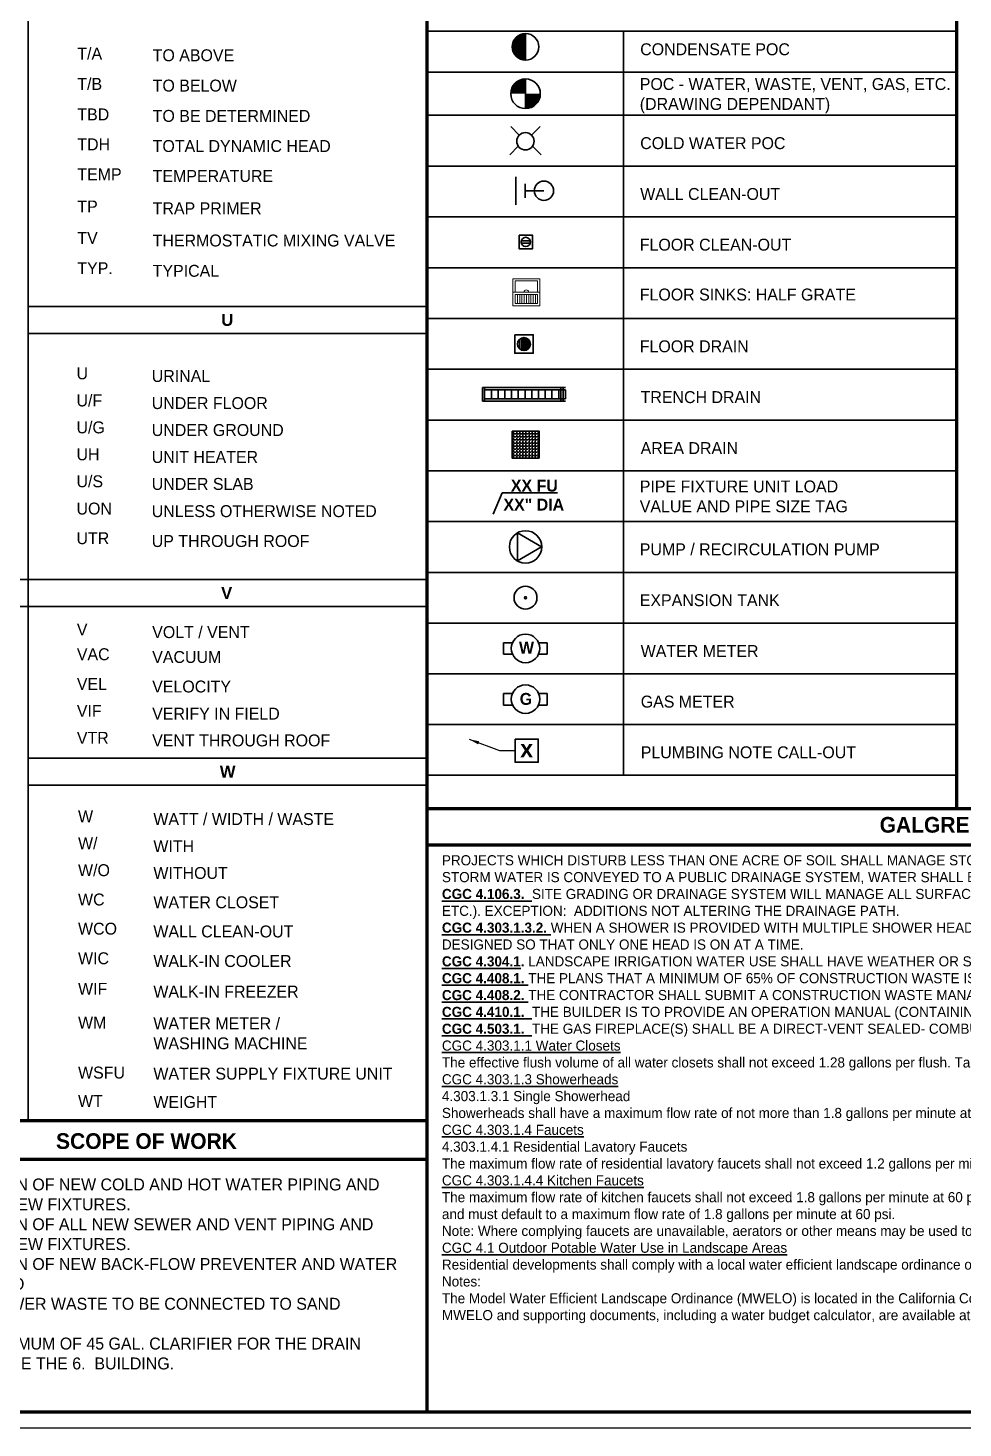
# Model space of a CAD drawing. Header units: inches. Extents: x 2025 to 34930, y -6955 to 4650.
# Drawn here: x 5396 to 5813, y -1678 to -1054 of the extents above; entities that cross this region are included whole.
import ezdxf

# ---------------------------------------------------------------- set-up
doc = ezdxf.new("R2010")
doc.units = ezdxf.units.IN
doc.header["$MEASUREMENT"] = 0
doc.layers.get('DEFPOINTS').update_dxf_attribs({"color": 104})
doc.layers.add('ARCH-BLOCK', color=8, linetype='Continuous', lineweight=0)
doc.layers.add('PDF-TEXT', color=7, linetype='Continuous', lineweight=35)
doc.styles.add('Century Gothic', font='GOTHIC.TTF', dxfattribs={"height": 5.3125})
doc.styles.add('Century Gothic_B', font='GOTHICB.TTF', dxfattribs={"height": 6.659722222222221})
doc.styles.get("Standard").update_dxf_attribs({"font": 'arial.ttf'})
doc.dimstyles.get("Standard").update_dxf_attribs({"dimtxt": 0.18, "dimasz": 0.18, "dimexe": 0.18, "dimexo": 0.0625, "dimgap": 0.09, "dimtad": 0, "dimtih": 1, "dimtoh": 1, "dimdec": 4, "dimzin": 0, "dimdsep": 46, "dimtxsty": 'Standard', "dimcen": 0.09, "dimadec": 0, "dimazin": 0, "dimtfac": 1, "dimtdec": 4, "dimtofl": 0, "dimtmove": 0, "dimatfit": 3, "dimfxl": 1, "dimtolj": 1, "dimtzin": 0, "dimarcsym": 0})

# ---------------------------------------------------------------- blocks, each defined once
blk = doc.blocks.new('P-SAN-FD')
h = blk.add_hatch()
h.set_pattern_fill('LINE', color=9, scale=4.400246442237192, angle=90.00000000000001)
h.set_pattern_definition([(90, (2479410997.342966, -645865210.1715926), (-13.97078245410309, -3.102136870514878e-15), [])])
h.paths.add_polyline_path([(1.192092895507812e-06, 51.25046396255493, 1), (1.192092895507812e-06, -51.25046443939209, 1)])
at = {"color": 0}
blk.add_lwpolyline([(-74.80884384264797, 75.00849977153912), (-74.82461982186459, -74.99172951028011), (74.80882390537006, -75.00873021092879), (74.82460036142383, 74.99149942851831)], close=True, dxfattribs=at)
at = {"color": 252}
blk.add_circle((1.192092895507812e-06, -2.384185791015625e-07), 53.01056281526817, dxfattribs=at)
at = {"color": 0}
blk.add_circle((1.192092895507812e-06, -2.384185791015625e-07), 51.2504642383733, dxfattribs=at)
blk = doc.blocks.new('A$C8b07f424')
blk.add_lwpolyline([(-3.000045009142923, -2.992641893881228), (2.999964186052239, -2.992699271144375), (3.000071954902523, 2.992638506639196), (-2.999937254582619, 2.992695902972628)], close=True)
at = {"color": 7}
blk.add_lwpolyline([(1.9999955997082, 0.4963181350540253), (-1.9999955997082, 0.4963181350540253), (-1.9999955997082, -0.4963181350540253), (1.9999955997082, -0.4963181350540253)], close=True, dxfattribs=at)
blk.add_circle((0, 0), 2.060658654419967, dxfattribs=at)
blk = doc.blocks.new('*U234')
for p, q in [((0, 0), (0, -150)), ((25, 0), (0, 0)), ((25, 0), (99.99999999998545, 0)), ((25, 0), (25, -150)), ((99.9999999999854, 0), (174.9999999999708, 0)), ((174.9999999999708, 0), (249.9999999999563, 0)), ((249.9999999999562, 0), (324.9999999999417, 0)), ((324.9999999999416, 0), (399.9999999999271, 0)), ((399.9999999999271, 0), (474.9999999999125, 0)), ((474.9999999999125, 0), (549.9999999998979, 0)), ((549.9999999998978, 0), (624.9999999998832, 0)), ((624.9999999998832, 0), (699.9999999998687, 0)), ((699.9999999998687, 0), (774.9999999998541, 0)), ((774.9999999998541, 0), (849.9999999998396, 0)), ((874.9999999999773, 0), (799.9999999999918, 0)), ((849.9999999998395, 0), (924.9999999998249, 0)), ((874.9999999999773, 0), (874.9999999999773, -150)), ((874.9999999999773, 0), (899.9999999999773, 0)), ((899.9999999999773, 0), (899.9999999999773, -150)), ((25, -150), (0, -150)), ((25, -25), (99.99999999998545, -25)), ((99.99999999998522, -125), (25, -125)), ((99.99999999998522, -150), (25, -150)), ((99.99999999998545, -25), (99.99999999998569, -125)), ((99.9999999999854, -25), (174.9999999999708, -25)), ((174.9999999999706, -125), (99.9999999999854, -125)), ((174.9999999999706, -150), (99.9999999999854, -150)), ((174.9999999999708, -25), (174.9999999999711, -125)), ((174.9999999999708, -25), (249.9999999999563, -25)), ((249.999999999956, -125), (174.9999999999708, -125)), ((249.999999999956, -150), (174.9999999999708, -150)), ((249.9999999999563, -25), (249.9999999999565, -125)), ((249.9999999999562, -25), (324.9999999999417, -25)), ((324.9999999999415, -125), (249.9999999999562, -125)), ((324.9999999999415, -150), (249.9999999999562, -150)), ((324.9999999999417, -25), (324.9999999999419, -125)), ((324.9999999999416, -25), (399.9999999999271, -25)), ((399.9999999999268, -125), (324.9999999999416, -125)), ((399.9999999999268, -150), (324.9999999999416, -150)), ((399.9999999999271, -25), (399.9999999999273, -125)), ((399.9999999999271, -25), (474.9999999999125, -25)), ((474.9999999999123, -125), (399.9999999999271, -125)), ((474.9999999999123, -150), (399.9999999999271, -150)), ((474.9999999999125, -25), (474.9999999999127, -125)), ((474.9999999999125, -25), (549.9999999998979, -25)), ((549.9999999998977, -125), (474.9999999999125, -125)), ((549.9999999998977, -150), (474.9999999999125, -150)), ((549.9999999998979, -25), (549.9999999998981, -125)), ((549.9999999998978, -25), (624.9999999998832, -25)), ((624.999999999883, -125), (549.9999999998978, -125)), ((624.999999999883, -150), (549.9999999998978, -150)), ((624.9999999998832, -25), (624.9999999998835, -125)), ((624.9999999998832, -25), (699.9999999998687, -25)), ((699.9999999998685, -125), (624.9999999998832, -125)), ((699.9999999998685, -150), (624.9999999998832, -150)), ((699.9999999998687, -25), (699.9999999998689, -125)), ((699.9999999998687, -25), (774.9999999998541, -25)), ((774.9999999998539, -125), (699.9999999998687, -125)), ((774.9999999998539, -150), (699.9999999998687, -150)), ((774.9999999998541, -25), (774.9999999998544, -125)), ((774.9999999998541, -25), (849.9999999998396, -25)), ((849.9999999998394, -125), (774.9999999998541, -125)), ((849.9999999998394, -150), (774.9999999998541, -150)), ((874.9999999999773, -25), (799.9999999999918, -25)), ((799.9999999999918, -125), (874.9999999999773, -125)), ((799.9999999999918, -150), (874.9999999999773, -150)), ((849.9999999998396, -25), (849.9999999998398, -125)), ((849.9999999998395, -25), (924.9999999998249, -25)), ((924.9999999998247, -125), (849.9999999998395, -125)), ((924.9999999998247, -150), (849.9999999998395, -150)), ((874.9999999999773, -150), (899.9999999999773, -150)), ((924.9999999998249, -25), (924.9999999998251, -125))]:
    blk.add_line(p, q)
blk = doc.blocks.new('FG12$W65C')
h = blk.add_hatch()
h.set_pattern_fill('ANGLE', color=9, scale=5)
h.set_pattern_definition([(0, (-80419.53501496329, -25938.33385870166), (0, 1.375), [1, -0.375]), (90, (-80419.53501496329, -25938.33385870166), (-1.375, 8.419446744138055e-17), [1, -0.375])])
h.paths.add_polyline_path([(-6, 6), (6, 6), (6, -6), (-6, -6)])
blk.add_lwpolyline([(-6, 6), (6, 6), (6, -6), (-6, -6)], close=True)
blk = doc.blocks.new('BFY327$1')
at = {"layer": 'ARCH-BLOCK'}
for p, q in [((75919.27017553669, 27067.18333596234), (75907.27016724879, 27067.18333596234)), ((75907.27016724879, 27067.18333596234), (75907.27016724879, 27055.18332767444)), ((75918.31017487365, 27066.22333529931), (75908.28350128199, 27066.22333529931)), ((75908.28350128199, 27066.22333529931), (75908.28350128199, 27061.20999850347)), ((75918.31017487365, 27061.20999850347), (75918.31017487365, 27066.22333529931)), ((75919.27017553669, 27055.18332767444), (75919.27017553669, 27067.18333596234)), ((75908.28350128199, 27061.20999850347), (75907.27016724879, 27061.20999850347)), ((75908.28350128199, 27061.20999850347), (75918.31017487365, 27061.20999850347)), ((75918.31017487365, 27060.19666447028), (75908.28350128199, 27060.19666447028)), ((75908.28350128199, 27060.19666447028), (75908.28350128199, 27056.19666170764)), ((75908.28350128199, 27056.19666170764), (75918.31017487365, 27056.19666170764)), ((75909.2968353152, 27060.19666447028), (75909.2968353152, 27056.19666170764)), ((75910.31016934839, 27060.19666447028), (75910.31016934839, 27056.19666170764)), ((75911.27017001143, 27060.19666447028), (75911.27017001143, 27056.19666170764)), ((75912.28350404462, 27060.19666447028), (75912.28350404462, 27056.19666170764)), ((75913.29683807782, 27060.19666447028), (75913.29683807782, 27056.19666170764)), ((75914.31017211103, 27060.19666447028), (75914.31017211103, 27056.19666170764)), ((75915.27017277405, 27060.19666447028), (75915.27017277405, 27056.19666170764)), ((75916.28350680726, 27060.19666447028), (75916.28350680726, 27056.19666170764)), ((75917.29684084046, 27060.19666447028), (75917.29684084046, 27056.19666170764)), ((75919.27017553669, 27061.20999850347), (75918.31017487365, 27061.20999850347)), ((75918.31017487365, 27056.19666170764), (75918.31017487365, 27060.19666447028)), ((75907.27016724879, 27055.18332767444), (75919.27017553669, 27055.18332767444))]:
    blk.add_line(p, q, dxfattribs=at)
blk.add_arc((75913.27017139274, 27061.20999850347), 0.9866673481155885, 0, 180, dxfattribs=at)
blk = doc.blocks.new('A$Cb49b8052')
for p, q in [((-6, 3), (-6, -3)), ((-4, 1.5), (-4, -1.5)), ((-4, 0), (0, 0))]:
    blk.add_line(p, q)

msp = doc.modelspace()

# ---------------------------------------------------------------- hatches: boundary and pattern name
at = {"layer": 'PDF-TEXT', "transparency": 33554559}
for points in [[(5618.129498670105, -1083.701358216887), (5618.129498670105, -1077.085425155259), (5617.074784703836, -1077.181308243169), (5616.068012281392, -1077.421015962776), (5615.109181402867, -1077.804548314212), (5614.198292068259, -1078.331905297349), (5613.431227365473, -1079.003086912304), (5612.760045750517, -1079.818093159003), (5612.232688767383, -1080.681040949617), (5611.801214871992, -1081.639871828189), (5611.561507152426, -1082.646644250581), (5611.513565608509, -1083.701358216887)], [(5624.697490187778, -1083.701358216887), (5618.129498670105, -1083.701358216887), (5618.129498670105, -1089.981700471046), (5620.143043514981, -1089.981700471046), (5621.101874393419, -1089.59816811969), (5622.012763728027, -1089.022869592602), (5622.7798284309, -1088.351687977602), (5623.451010045776, -1087.584623274859), (5623.978367028991, -1086.721675484205), (5624.409840924302, -1085.762844605637), (5624.649548643866, -1084.708130639368)], [(5618.129498670105, -1089.981700471046), (5618.129498670105, -1090.317291278565), (5619.136271092537, -1090.22140819074), (5620.143043514981, -1089.981700471046)]]:
    msp.add_hatch(color=256, dxfattribs=at).paths.add_polyline_path(points)

# ---------------------------------------------------------------- linework, layer by layer
at = {"layer": 'DEFPOINTS'}
msp.add_lwpolyline([(5035.233260228108, -596.7382727297991), (6503.809005252229, -596.7382727297991), (6503.809005252229, -1677.811463002878), (5035.233260228108, -1677.811463002878)], close=True, dxfattribs=at)
at = {"layer": 'PDF-TEXT', "color": 42, "lineweight": 100}
for p, q in [((5574.358869066731, -1670.614045092942), (5574.358869066724, -602.5042973444142)), ((5810.428427336034, -1402.164601918546), (5810.428427336039, -602.5042973444129)), ((6496.314699289011, -1402.164601918556), (5574.358869066717, -1402.164601918543)), ((6496.314699289011, -1418.247893401932), (5574.358869066717, -1418.247893401918)), ((5574.358869066728, -1541.084485825821), (5041.907790492401, -1541.084485825821)), ((5041.907790492405, -1558.076181098317), (5574.358869066719, -1558.076181098305)), ((5041.907790492382, -1670.61404509295), (6496.314699289015, -1670.614045092935))]:
    msp.add_line(p, q, dxfattribs=at)
at = {"layer": 'PDF-TEXT'}
for p, q in [((5396.449659624803, -618.5815561733325), (5396.449659624804, -1541.084485825821)), ((5574.358869066723, -1055.807366245441), (5810.428427336042, -1055.807366245441)), ((5612.184747223471, -1062.607078890023), (5617.889790950454, -1056.854093619086)), ((5612.184747223471, -1062.127663450719), (5617.458317055143, -1056.902035162953)), ((5612.184747223471, -1062.367371170416), (5617.698024774882, -1056.902035162953)), ((5612.184747223471, -1062.798845065719), (5618.129498670105, -1056.902035162953)), ((5612.184747223471, -1063.038552785329), (5618.129498670105, -1057.093801338649)), ((5612.184747223471, -1063.230318961025), (5618.129498670105, -1057.285567514389)), ((5612.184747223471, -1063.422085136765), (5618.129498670105, -1057.52527523396)), ((5612.232688767383, -1061.887955731148), (5617.218609335572, -1056.949976706872)), ((5612.232688767383, -1063.613851312417), (5618.129498670105, -1057.717041409702)), ((5612.232688767383, -1063.805617488113), (5618.129498670105, -1057.956749129309)), ((5612.280630311294, -1061.648248011454), (5616.930960072008, -1056.99791825074)), ((5612.280630311294, -1063.997383663853), (5618.129498670105, -1058.148515305005)), ((5612.328571855212, -1061.360598747971), (5616.691252352443, -1057.045859794702)), ((5612.328571855212, -1064.141208295596), (5618.129498670105, -1058.340281480745)), ((5612.376513399126, -1064.332974471292), (5618.129498670105, -1058.579989200311)), ((5612.424454943037, -1061.072949484407), (5616.355661544882, -1057.141742882568)), ((5612.424454943037, -1064.476799103115), (5618.129498670105, -1058.77175537605)), ((5612.472396487035, -1064.668565278773), (5618.129498670105, -1059.011463095658)), ((5612.520338030952, -1060.785300220845), (5616.068012281392, -1057.237625970434)), ((5612.520338030952, -1064.812389910509), (5618.129498670105, -1059.203229271356)), ((5612.568279574864, -1064.956214542335), (5618.129498670105, -1059.442936990969)), ((5612.616221118776, -1065.100039174078), (5618.129498670105, -1059.634703166666)), ((5612.664162662688, -1060.401767869489), (5615.684479930001, -1057.381450602177)), ((5612.855928838427, -1059.97029397414), (5615.300947578607, -1057.573216777871)), ((5613.191519645902, -1059.442936990969), (5614.725649051474, -1057.908807585354)), ((5618.129498670105, -1068.743596512391), (5618.129498670105, -1056.854093619086)), ((5661.852186729568, -1055.807366245441), (5661.852186729564, -1387.171331260922)), ((5612.712104206605, -1065.243863805817), (5618.129498670105, -1059.826469342399)), ((5612.760045750517, -1065.38768843764), (5618.129498670105, -1060.066177062014)), ((5612.807987294429, -1065.531513069469), (5618.129498670105, -1060.25794323771)), ((5612.903870382346, -1065.675337701205), (5618.129498670105, -1060.497650957319)), ((5612.999753470169, -1065.819162332951), (5618.129498670105, -1060.689417133015)), ((5613.04769501408, -1065.962986964774), (5618.129498670105, -1060.881183308755)), ((5613.143578101911, -1066.058870052597), (5618.129498670105, -1061.12089102832)), ((5613.23946118982, -1066.202694684382), (5618.129498670105, -1061.312657204058)), ((5613.33534427765, -1066.346519316123), (5618.129498670105, -1061.552364923667)), ((5613.431227365473, -1066.442402403989), (5618.129498670105, -1061.744131099364)), ((5613.479168909473, -1066.586227035818), (5618.129498670105, -1061.983838819022)), ((5613.575051997295, -1066.682110123606), (5618.129498670105, -1062.175604994674)), ((5613.718876629044, -1066.777993211434), (5618.129498670105, -1062.367371170416)), ((5613.814759716866, -1066.921817843213), (5618.129498670105, -1062.607078890023)), ((5613.910642804696, -1067.017700931123), (5618.129498670105, -1062.798845065719)), ((5614.006525892606, -1067.113584018953), (5618.129498670105, -1063.038552785329)), ((5614.102408980518, -1067.209467106777), (5618.129498670105, -1063.230318961025)), ((5614.246233612258, -1067.305350194605), (5618.129498670105, -1063.470026680676)), ((5614.342116700082, -1067.401233282473), (5618.129498670105, -1063.661792856374)), ((5614.485941331829, -1067.497116370345), (5618.129498670105, -1063.853559032068)), ((5614.58182441974, -1067.592999458213), (5618.129498670105, -1064.093266751683)), ((5614.725649051474, -1067.688882546041), (5618.129498670105, -1064.285032927381)), ((5614.821532139311, -1067.784765633829), (5618.129498670105, -1064.524740647024)), ((5614.965356771132, -1067.880648721739), (5618.129498670105, -1064.716506822684)), ((5615.109181402867, -1067.92859026565), (5618.129498670105, -1064.908272998418)), ((5615.253006034614, -1068.024473353524), (5618.129498670105, -1065.147980718033)), ((5615.348889122438, -1068.072414897479), (5618.129498670105, -1065.339746893729)), ((5615.49271375426, -1068.168297985259), (5618.129498670105, -1065.57945461338)), ((5615.636538386088, -1068.21623952922), (5618.129498670105, -1065.771220789033)), ((5615.828304561747, -1068.312122617042), (5618.129498670105, -1066.010928508686)), ((5615.972129193489, -1068.360064160954), (5618.129498670105, -1066.202694684382)), ((5616.11595382531, -1068.408005704874), (5618.129498670105, -1066.39446086008)), ((5616.259778457047, -1068.455947248829), (5618.129498670105, -1066.634168579687)), ((5616.451544632785, -1068.503888792784), (5618.129498670105, -1066.825934755383)), ((5616.595369264534, -1068.551830336695), (5618.129498670105, -1067.065642475041)), ((5616.787135440268, -1068.599771880614), (5618.129498670105, -1067.257408650736)), ((5616.930960072008, -1068.647713424569), (5618.129498670105, -1067.449174826434)), ((5617.122726247748, -1068.695654968436), (5618.129498670105, -1067.688882546041)), ((5617.314492423402, -1068.695654968436), (5618.129498670105, -1067.880648721739)), ((5617.506258599061, -1068.743596512391), (5618.129498670105, -1068.12035644139)), ((5617.698024774882, -1068.743596512391), (5618.129498670105, -1068.312122617042)), ((5617.889790950454, -1068.743596512391), (5618.129498670105, -1068.551830336695)), ((5618.081557126187, -1068.743596512391), (5618.129498670105, -1068.743596512391)), ((5574.35886906672, -1074.113049431937), (5810.428427336039, -1074.113049431937)), ((5618.129498670105, -1090.317291278561), (5618.129498670105, -1077.085425155256)), ((5574.35886906672, -1093.28966700192), (5810.428427336039, -1093.28966700192)), ((5615.348889122438, -1102.158852627999), (5611.561507152426, -1098.323529114026)), ((5624.649548643866, -1098.323529114026), (5620.814225129936, -1102.158852627999)), ((5614.917415227133, -1107.048890108321), (5611.130033257115, -1110.836272078384)), ((5625.081022539172, -1110.836272078384), (5621.29364056924, -1107.048890108321)), ((5574.35886906672, -1115.918075734442), (5810.428427336039, -1115.918075734442)), ((5574.35886906672, -1138.498542923049), (5810.428427336039, -1138.498542923049)), ((5574.35886906672, -1161.126951655569), (5810.428427336039, -1161.126951655569)), ((5574.431540265618, -1178.445697270491), (5396.538703596299, -1178.418559810187)), ((5574.35886906672, -1183.755360388088), (5810.428427336039, -1183.755360388088)), ((5396.659164216892, -1190.404480015022), (5574.431540265618, -1190.404480015022)), ((5574.35886906672, -1206.383769120606), (5810.428427336039, -1206.383769120606)), ((5574.35886906672, -1229.012177853125), (5810.428427336039, -1229.012177853125)), ((5574.35886906672, -1251.544703497748), (5810.428427336039, -1251.544703497748)), ((5607.774125182408, -1261.372720002306), (5603.794977036658, -1270.961028787255)), ((5632.416078759722, -1261.372720002306), (5607.774125182408, -1261.372720002306)), ((5574.35886906672, -1274.173112230268), (5810.428427336039, -1274.173112230268)), ((5625.320730258829, -1285.487316596484), (5614.533882875741, -1279.254915886288)), ((5614.533882875741, -1279.254915886288), (5614.533882875741, -1291.719717306725)), ((5614.533882875741, -1291.719717306725), (5625.320730258829, -1285.487316596484)), ((5396.509156225011, -1300.020264903784), (5219.23639104103, -1299.993222035064)), ((5574.120392152307, -1300.020343989704), (5396.329199004209, -1299.993222035066)), ((5574.35886906672, -1296.801520962745), (5810.428427336039, -1296.801520962745)), ((5219.356851661623, -1311.979142239899), (5574.120392152307, -1311.979142239901)), ((5574.35886906672, -1319.38198815131), (5810.428427336039, -1319.38198815131)), ((5608.301964906995, -1333.30163166086), (5608.301964906995, -1328.183059745822)), ((5608.301964906995, -1328.183059745822), (5612.2986580462, -1328.183059745822)), ((5612.2986580462, -1333.30163166086), (5608.301964906995, -1333.30163166086)), ((5623.86803292261, -1328.183059745822), (5627.864726061823, -1328.183059745822)), ((5627.864726061823, -1333.30163166086), (5623.86803292261, -1333.30163166086)), ((5627.864726061823, -1328.183059745822), (5627.864726061823, -1333.30163166086)), ((5574.35886906672, -1342.010396883787), (5810.428427336039, -1342.010396883787)), ((5608.301964906995, -1355.882098849428), (5608.301964906995, -1350.763526934389)), ((5608.301964906995, -1350.763526934389), (5612.2986580462, -1350.763526934389)), ((5623.86803292261, -1350.763526934389), (5627.864726061823, -1350.763526934389)), ((5627.864726061823, -1350.763526934389), (5627.864726061823, -1355.882098849428)), ((5612.2986580462, -1355.882098849428), (5608.301964906995, -1355.882098849428)), ((5627.864726061823, -1355.882098849428), (5623.86803292261, -1355.882098849428)), ((5574.35886906672, -1364.590864072354), (5810.428427336039, -1364.590864072354)), ((5574.431542370186, -1379.547822007297), (5396.449659624804, -1379.520670963062)), ((5574.35886906672, -1387.171331260921), (5810.428427336039, -1387.171331260921)), ((5396.449659624804, -1391.506638813928), (5574.431542370186, -1391.506638813928))]:
    msp.add_line(p, q, dxfattribs=at)
at = {"layer": 'PDF-TEXT', "linetype": 'ByBlock'}
msp.add_lwpolyline([(5613.468901392158, -1371.011709494495), (5613.468901392158, -1381.382286035263), (5623.839477932926, -1381.382286035263), (5623.839477932926, -1371.011709494495)], close=True, dxfattribs=at)
at = {"layer": 'PDF-TEXT'}
for centre, radius in [((5618.153459215702, -1062.77488452008), 5.920790901070652), ((5618.153460044496, -1083.677396842539), 6.591971687221836), ((5618.105532663731, -1104.819603550244), 3.859289520390092), ((5626.344840468737, -1126.872343181161), 4.307550152275569), ((5618.153478351553, -1285.463336915031), 7.215193451216675), ((5618.153449440575, -1308.091774558578), 5.105794429559269), ((5618.153456851449, -1308.091767147618), 0.4554572581017633), ((5618.153483568289, -1330.672207619426), 6.34560616581793), ((5618.153483568289, -1353.252674807993), 6.34560616581793)]:
    msp.add_circle(centre, radius, dxfattribs=at)

# ---------------------------------------------------------------- block references
for name, p, xscale, yscale, zscale in [('A$Cb49b8052', (5626.344840468737, -1126.87234318116), 2.078383394847704, 2.078383394847704, 2.078383394847704), ('*U234', (5598.931057627073, -1214.500721729086), 0.040000000000001, 0.040000000000001, 0.040000000000001)]:
    msp.add_blockref(name, p, dxfattribs=dict(at, xscale=xscale, yscale=yscale, zscale=zscale))
at = {"layer": 'PDF-TEXT', "xscale": -1, "rotation": 180}
msp.add_blockref('A$C8b07f424', (5618.269119400051, -1149.674276528292), dxfattribs=at)
at = {"layer": 'PDF-TEXT'}
for name, p in [('BFY327$1', (-70294.75403319125, -28233.23517345385)), ('FG12$W65C', (5618.1934381475, -1239.917559681793))]:
    msp.add_blockref(name, p, dxfattribs=at)
at = {"layer": 'PDF-TEXT', "xscale": 0.05478323961969321, "yscale": 0.05478323961969321, "zscale": 0.05478323961969321, "rotation": 0.005993809714484448}
msp.add_blockref('P-SAN-FD', (5617.456873439418, -1195.11917165305), dxfattribs=at)

# ---------------------------------------------------------------- texts
at = {"layer": 'PDF-TEXT', "attachment_point": 7}
for s, insert, char_height, style in [('T/A', (5418.42390447148, -1068.535312690863), 5.3125, 'Century Gothic'), ('TO ABOVE', (5451.999540064706, -1069.271776315431), 5.3125, 'Century Gothic'), ('CONDENSATE POC', (5669.254393141565, -1066.603469040774), 5.3125, 'Century Gothic'), ('T/B', (5418.42390447148, -1082.035312690863), 5.3125, 'Century Gothic'), ('TO BELOW', (5451.999540064706, -1082.771776315431), 5.3125, 'Century Gothic'), ('TBD', (5418.42390447148, -1095.535312690863), 5.3125, 'Century Gothic'), ('TO BE DETERMINED', (5451.999540064706, -1096.271776315431), 5.3125, 'Century Gothic'), ('COLD WATER POC', (5669.254393141565, -1108.408495426911), 5.3125, 'Century Gothic'), ('TDH', (5418.42390447148, -1108.871153893089), 5.3125, 'Century Gothic'), ('TOTAL DYNAMIC HEAD', (5451.999540064706, -1109.696129738031), 5.3125, 'Century Gothic'), ('TEMP', (5418.42390447148, -1122.206995095319), 5.3125, 'Century Gothic'), ('TEMPERATURE', (5451.999540064706, -1123.031970940257), 5.3125, 'Century Gothic'), ('WALL CLEAN-OUT', (5669.254393141565, -1131.036904159433), 5.3125, 'Century Gothic'), ('TP', (5418.42390447148, -1136.533971928533), 5.3125, 'Century Gothic'), ('TRAP PRIMER', (5451.999540064706, -1137.358947773471), 5.3125, 'Century Gothic'), ('TV', (5418.42390447148, -1150.5219550569), 5.3125, 'Century Gothic'), ('THERMOSTATIC MIXING VALVE', (5451.999540064706, -1151.759987930227), 5.3125, 'Century Gothic'), ('FLOOR CLEAN-OUT', (5669.062626965571, -1153.617371438415), 5.3125, 'Century Gothic'), ('TYP.', (5418.42390447148, -1164.015439504756), 5.3125, 'Century Gothic'), ('TYPICAL', (5451.999540064706, -1165.253472378083), 5.3125, 'Century Gothic'), ('FLOOR SINKS: HALF GRATE', (5669.062626965571, -1175.814306229453), 5.3125, 'Century Gothic'), ('FLOOR DRAIN', (5669.062626965571, -1198.874188903452), 5.3125, 'Century Gothic'), ('U', (5418.03976994068, -1210.914435312532), 5.3125, 'Century Gothic'), ('URINAL', (5451.585901460453, -1212.094598250775), 5.3125, 'Century Gothic'), ('U/F', (5418.03976994068, -1222.982224055484), 5.3125, 'Century Gothic'), ('UNDER FLOOR', (5451.585901460453, -1224.162386993727), 5.3125, 'Century Gothic'), ('TRENCH DRAIN', (5669.446159317718, -1221.502597681179), 5.3125, 'Century Gothic'), ('U/G', (5418.03976994068, -1234.982224055484), 5.3125, 'Century Gothic'), ('UNDER GROUND', (5451.585901460453, -1236.162386993727), 5.3125, 'Century Gothic'), ('AREA DRAIN', (5669.446159317718, -1244.131006413698), 5.3125, 'Century Gothic'), ('UH', (5418.03976994068, -1246.982224055484), 5.3125, 'Century Gothic'), ('UNIT HEATER', (5451.585901460453, -1248.162386993727), 5.3125, 'Century Gothic'), ('U/S', (5418.03976994068, -1258.982224055484), 5.3125, 'Century Gothic'), ('UNDER SLAB', (5451.585901460453, -1260.162386993727), 5.3125, 'Century Gothic'), ('XX FU', (5611.609450712408, -1260.897038878995), 5.3125, 'Century Gothic_B'), ('PIPE FIXTURE UNIT LOAD \\PVALUE AND PIPE SIZE TAG', (5669.062626965571, -1270.142655573049), 5.3125, 'Century Gothic'), ('XX" DIA', (5608.301484174997, -1269.286809082641), 5.3125, 'Century Gothic_B'), ('UON', (5418.03976994068, -1271.127359579812), 5.3125, 'Century Gothic'), ('UNLESS OTHERWISE NOTED', (5451.585901460453, -1272.278018444596), 5.3125, 'Century Gothic'), ('UTR', (5418.03976994068, -1284.318065257708), 5.3125, 'Century Gothic'), ('UP THROUGH ROOF', (5451.585901460453, -1285.586740416327), 5.3125, 'Century Gothic'), ('PUMP / RECIRCULATION PUMP', (5669.062626965571, -1289.291940881252), 5.3125, 'Century Gothic'), ('EXPANSION TANK', (5669.062626965571, -1311.920349659105), 5.3125, 'Century Gothic'), ('V', (5418.201268578544, -1324.898626005364), 5.3125, 'Century Gothic'), ('VOLT / VENT', (5451.77690417176, -1326.137797090527), 5.3125, 'Century Gothic'), ('W', (5615.230023912824, -1332.968353578648), 5.3125, 'Century Gothic_B'), ('VAC', (5418.201268578544, -1335.988559060523), 5.3125, 'Century Gothic'), ('VACUUM', (5451.77690417176, -1337.227730145685), 5.3125, 'Century Gothic'), ('WATER METER', (5669.494100861717, -1334.500816892834), 5.3125, 'Century Gothic'), ('VEL', (5418.201268578544, -1349.129718465483), 5.3125, 'Century Gothic'), ('VELOCITY', (5451.77690417176, -1350.368889550646), 5.3125, 'Century Gothic'), ('G', (5615.56220529128, -1355.881002145668), 5.3125, 'Century Gothic_B'), ('GAS METER', (5669.494100861717, -1357.081284081401), 5.3125, 'Century Gothic'), ('VIF', (5418.201268578544, -1361.129718465483), 5.3125, 'Century Gothic'), ('VERIFY IN FIELD', (5451.77690417176, -1362.368889550646), 5.3125, 'Century Gothic'), ('VTR', (5418.201268578544, -1373.129718465483), 5.3125, 'Century Gothic'), ('VENT THROUGH ROOF', (5451.77690417176, -1374.368889550646), 5.3125, 'Century Gothic'), ('x', (5615.779325664989, -1379.143618302526), 7.690802822226787, 'Century Gothic_B'), ('PLUMBING NOTE CALL-OUT', (5669.494100861717, -1379.661751269965), 5.3125, 'Century Gothic'), ('W', (5418.735106604341, -1408.152264726476), 5.3125, 'Century Gothic'), ('WATT / WIDTH / WASTE', (5452.310742197558, -1409.391435811638), 5.3125, 'Century Gothic'), ('W/', (5418.735106604341, -1420.152264726476), 5.3125, 'Century Gothic'), ('WITH', (5452.310742197558, -1421.391435811638), 5.3125, 'Century Gothic'), ('W/O', (5418.735106604341, -1432.152264726476), 5.3125, 'Century Gothic'), ('WITHOUT', (5452.310742197558, -1433.391435811638), 5.3125, 'Century Gothic'), ('WC', (5418.735106604341, -1445.20690993061), 5.3125, 'Century Gothic'), ('WATER CLOSET', (5452.310742197558, -1446.446081015773), 5.3125, 'Century Gothic'), ('WCO', (5418.735106604341, -1458.193924527939), 5.3125, 'Century Gothic'), ('WALL CLEAN-OUT', (5452.310742197558, -1459.433095613102), 5.3125, 'Century Gothic'), ('WIC', (5418.735106604341, -1471.37472393749), 5.3125, 'Century Gothic'), ('WALK-IN COOLER', (5452.310742197558, -1472.613895022652), 5.3125, 'Century Gothic'), ('WIF', (5418.735106604341, -1484.896604194229), 5.3125, 'Century Gothic'), ('WALK-IN FREEZER', (5452.310742197558, -1486.135775279392), 5.3125, 'Century Gothic'), ('WM', (5418.735106604341, -1499.940315293603), 5.3125, 'Century Gothic'), ('WATER METER /\\PWASHING MACHINE', (5452.310742197558, -1509.255109725942), 5.3125, 'Century Gothic'), ('WSFU', (5418.735106604341, -1522.275497336814), 5.3125, 'Century Gothic'), ('WATER SUPPLY FIXTURE UNIT', (5452.310742197558, -1522.753740647135), 5.3125, 'Century Gothic'), ('WT', (5418.735106604341, -1534.860923517612), 5.3125, 'Century Gothic'), ('WEIGHT', (5452.310742197558, -1535.339166827933), 5.3125, 'Century Gothic')]:
    msp.add_mtext(s, dxfattribs=dict(at, insert=insert, char_height=char_height, style=style))
at = {"layer": 'PDF-TEXT'}
for s, insert, char_height, width, attachment_point, style in [('POC - WATER, WASTE, VENT, GAS, ETC. \\P(DRAWING DEPENDANT)', (5669.062626965571, -1092.464460187097), 5.3125, 183.7528586192202, 7, 'Century Gothic'), ('{\\fArial|b1|i0|c0|p34;U}', (5485.235316498586, -1184.425041346965), 5.3125, 177.152304563388, 5, 'Century Gothic_B'), ('{\\fArial|b1|i0|c0|p34;V}', (5484.966803759587, -1305.999703571844), 5.3125, 177.2703208572061, 5, 'Century Gothic_B'), ('{\\fArial|b1|i0|c0|p34;W}', (5485.399596033026, -1385.527200145871), 5.3125, 177.2703208572061, 5, 'Century Gothic_B'), ("PROJECTS WHICH DISTURB LESS THAN ONE ACRE OF SOIL SHALL MANAGE STORM WATER DRAINAGE DURING CONSTRUCTION BY ONE OF THE FOLLOWING: A. RETENTION BASINS. B. WHERE STORM WATER IS CONVEYED TO A PUBLIC DRAINAGE SYSTEM, WATER SHALL BE FILTERED BY USE OF A BARRIER SYSTEM, WATTLE OR OTHER APPROVED METHOD.\\P{\\fCentury Gothic|b1|i0|c0|p34;\\LCGC 4.106.3.}  SITE GRADING OR DRAINAGE SYSTEM WILL MANAGE ALL SURFACE WATER FLOWS TO KEEP WATER FROM ENTERING BUILDINGS (SWALES, WATER COLLECTION, FRENCH DRAINS, ETC.). EXCEPTION:  ADDITIONS NOT ALTERING THE DRAINAGE PATH.\\P{\\fCentury Gothic|b1|i0|c0|p34;\\LCGC 4.303.1.3.2.} WHEN A SHOWER IS PROVIDED WITH MULTIPLE SHOWER HEADS, THE SUM OF FLOW TO ALL THE HEADS SHALL NOT EXCEED 1.8 GPM @ 80 PSI, OR THE SHOWER SHALL BE DESIGNED SO THAT ONLY ONE HEAD IS ON AT A TIME. \\P{\\fCentury Gothic|b1|i0|c0|p34;\\LCGC 4.304.1\\l.} LANDSCAPE IRRIGATION WATER USE SHALL HAVE WEATHER OR SOIL BASED CONTROLLERS. \\P{\\fCentury Gothic|b1|i0|c0|p34;\\LCGC 4.408.1.} THE PLANS THAT A MINIMUM OF 65% OF CONSTRUCTION WASTE IS TO BE RECYCLED. \\P{\\fCentury Gothic|b1|i0|c0|p34;\\LCGC 4.408.2.\\l }THE CONTRACTOR SHALL SUBMIT A CONSTRUCTION WASTE MANAGEMENT PLAN.\\P{\\fCentury Gothic|b1|i0|c0|p34;\\LCGC 4.410.1.\\fCentury Gothic|b0|i0|c0|p34; } THE BUILDER IS TO PROVIDE AN OPERATION MANUAL (CONTAINING INFORMATION FOR MAINTAINING APPLIANCES, ETC.) FOR THE OWNER AT THE TIME OF FINAL INSPECTION. \\P{\\fCentury Gothic|b1|i0|c0|p34;\\LCGC 4.503.1.}  THE GAS FIREPLACE(S) SHALL BE A DIRECT-VENT SEALED- COMBUSTION TYPE. WOOD-STOVE OR PELLET STOVES MUST BE US EPA PHASE II RATED APPLIANCES. \\P{\\LCGC 4.303.1.1 Water Closets\\P}The effective flush volume of all water closets shall not exceed 1.28 gallons per flush. Tank-type water closets shall be certified to the performance criteria of the US EPA WaterSense Specification for Tank-type Toilets\\P{\\LCGC 4.303.1.3 Showerheads\\P}4.303.1.3.1 Single Showerhead\\PShowerheads shall have a maximum flow rate of not more than 1.8 gallons per minute at 80 psi. Showerheads shall be certified to the performance criteria of the US EPA WaterSense Specification for Showerheads.{\\L\\PCGC 4.303.1.4 Faucets}\\P4.303.1.4.1 Residential Lavatory Faucets\\PThe maximum flow rate of residential lavatory faucets shall not exceed 1.2 gallons per minute at 60 psi. The minimum flow rate of residential lavatory faucets shall not be less than 0.8 gallons per minute at 20 psi.\\P{\\LCGC 4.303.1.4.4 Kitchen Faucets\\P}The maximum flow rate of kitchen faucets shall not exceed 1.8 gallons per minute at 60 psi. Kitchen faucets may temporarily increase the flow above the maximum rate, but not to exceed 2.2 gallons per minute at 60 psi, and must default to a maximum flow rate of 1.8 gallons per minute at 60 psi.\\PNote: Where complying faucets are unavailable, aerators or other means may be used to achieve reduction.{\\L\\PCGC 4.1 Outdoor Potable Water Use in Landscape Areas}\\PResidential developments shall comply with a local water efficient landscape ordinance or the current California Department of Water Resources' Model Water Efficient Landscape Ordinance (MWELO), whichever is more stringent.\\PNotes:\\PThe Model Water Efficient Landscape Ordinance (MWELO) is located in the California Code of Regulations, Title 23, Chapter 2.7, Division 2.\\PMWELO and supporting documents, including a water budget calculator, are available at: https://www.water.ca.gov/", (5580.890138142776, -1422.752827318494), 4.5, 580.2527627108161, 1, 'Century Gothic')]:
    msp.add_mtext(s, dxfattribs=dict(at, insert=insert, char_height=char_height, width=width, attachment_point=attachment_point, style=style))
at = {"layer": 'PDF-TEXT', "color": 42, "char_height": 7, "attachment_point": 5, "style": 'Century Gothic_B'}
for s, insert, width in [('GALGREEN PLUMBING REQUIREMENTS', (5867.750884960158, -1410.206247660239), 586.7840317868677), ('SCOPE OF WORK', (5449.225315963966, -1550.096279630645), 250.267106205516)]:
    msp.add_mtext(s, dxfattribs=dict(at, insert=insert, width=width))
at = {"layer": 'PDF-TEXT', "color": 6, "insert": (5324.611398833309, -1566.709204647254), "char_height": 5.3125, "width": 242.5827808041359, "attachment_point": 1, "style": 'Century Gothic'}
msp.add_mtext('\\pxi-1,l2,t4;-^IINSTALLATION OF NEW COLD AND HOT WATER PIPING AND FITTINGS FOR NEW FIXTURES.  \\P-^IINSTALLATION OF ALL NEW SEWER AND VENT PIPING AND FITTINGS FOR NEW FIXTURES. \\P-^IINSTALLATION OF NEW BACK-FLOW PREVENTER AND WATER CONNECTION TO \\P-^IALL NON-SEWER WASTE TO BE CONNECTED TO SAND INTERCEPTOR \\P-^IINSTALL MINIMUM OF 45 GAL. CLARIFIER FOR THE DRAIN SYSTEM OUTSIDE THE 6.  BUILDING.', dxfattribs=at)

# ---------------------------------------------------------------- leaders
at = {"layer": 'PDF-TEXT'}
msp.add_leader([(5593.047730630107, -1371.124048483264), (5606.561383093964, -1376.196997764879), (5613.46890139218, -1376.196997764879)], dimstyle='Standard', override={"dimscale": 48, "dimtxt": 0.0833, "dimasz": 0.09375, "dimexe": 0.0417, "dimgap": 0.0417, "dimtad": 0, "dimtih": 0, "dimtoh": 0, "dimlunit": 4, "dimdle": 0.0417, "dimfrac": 2}, dxfattribs=at)

doc.saveas('drawing.dxf')
